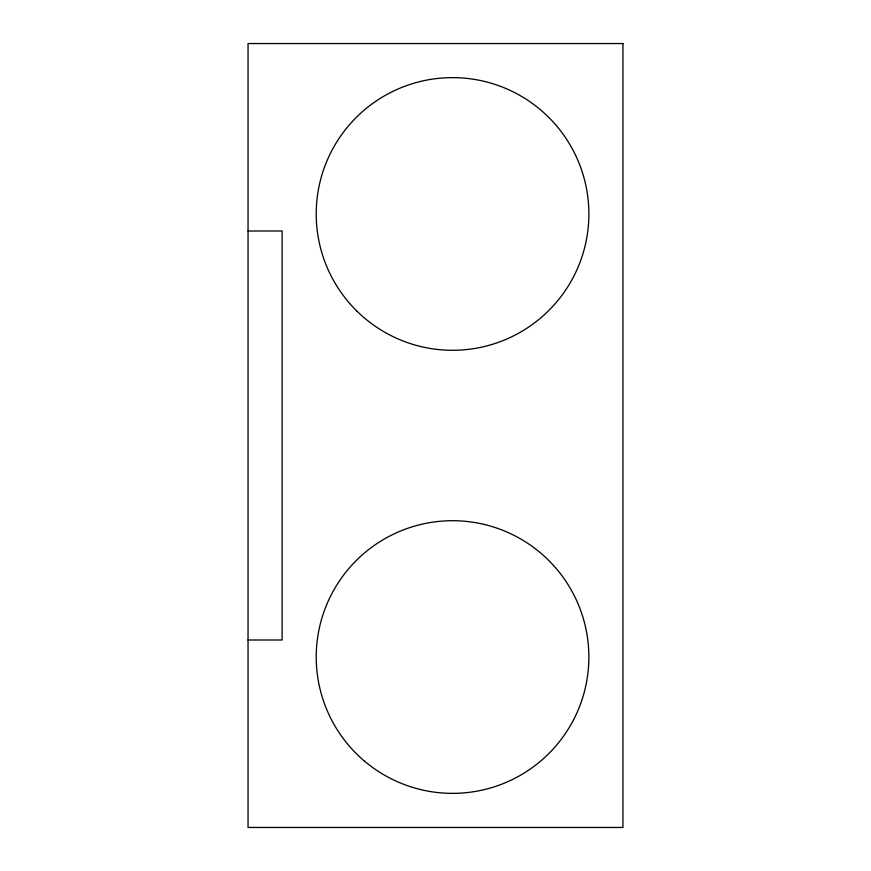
<?xml version="1.0" encoding="UTF-8"?>
<svg xmlns="http://www.w3.org/2000/svg" width="871" height="871" viewBox="0 0 871 871"><rect width="100%" height="100%" fill="white"/><g stroke="black" fill="none" stroke-linecap="round" stroke-linejoin="round"><path stroke-width="1.31" d="M248.05 231L282.128 231L282.128 640L248.05 640M622.95 43.55L248.05 43.55L248.05 827.45L622.95 827.45L622.95 43.55M357.143 311.35A136.333 136.333 0 0 0 584.583 247.887A136.333 136.333 0 0 0 415.903 82.647A136.333 136.333 0 0 0 357.143 311.35M364.361 761.004A136.333 136.333 0 0 0 586.673 681.427A136.333 136.333 0 0 0 406.594 528.686A136.333 136.333 0 0 0 364.361 761.004"/></g></svg>
